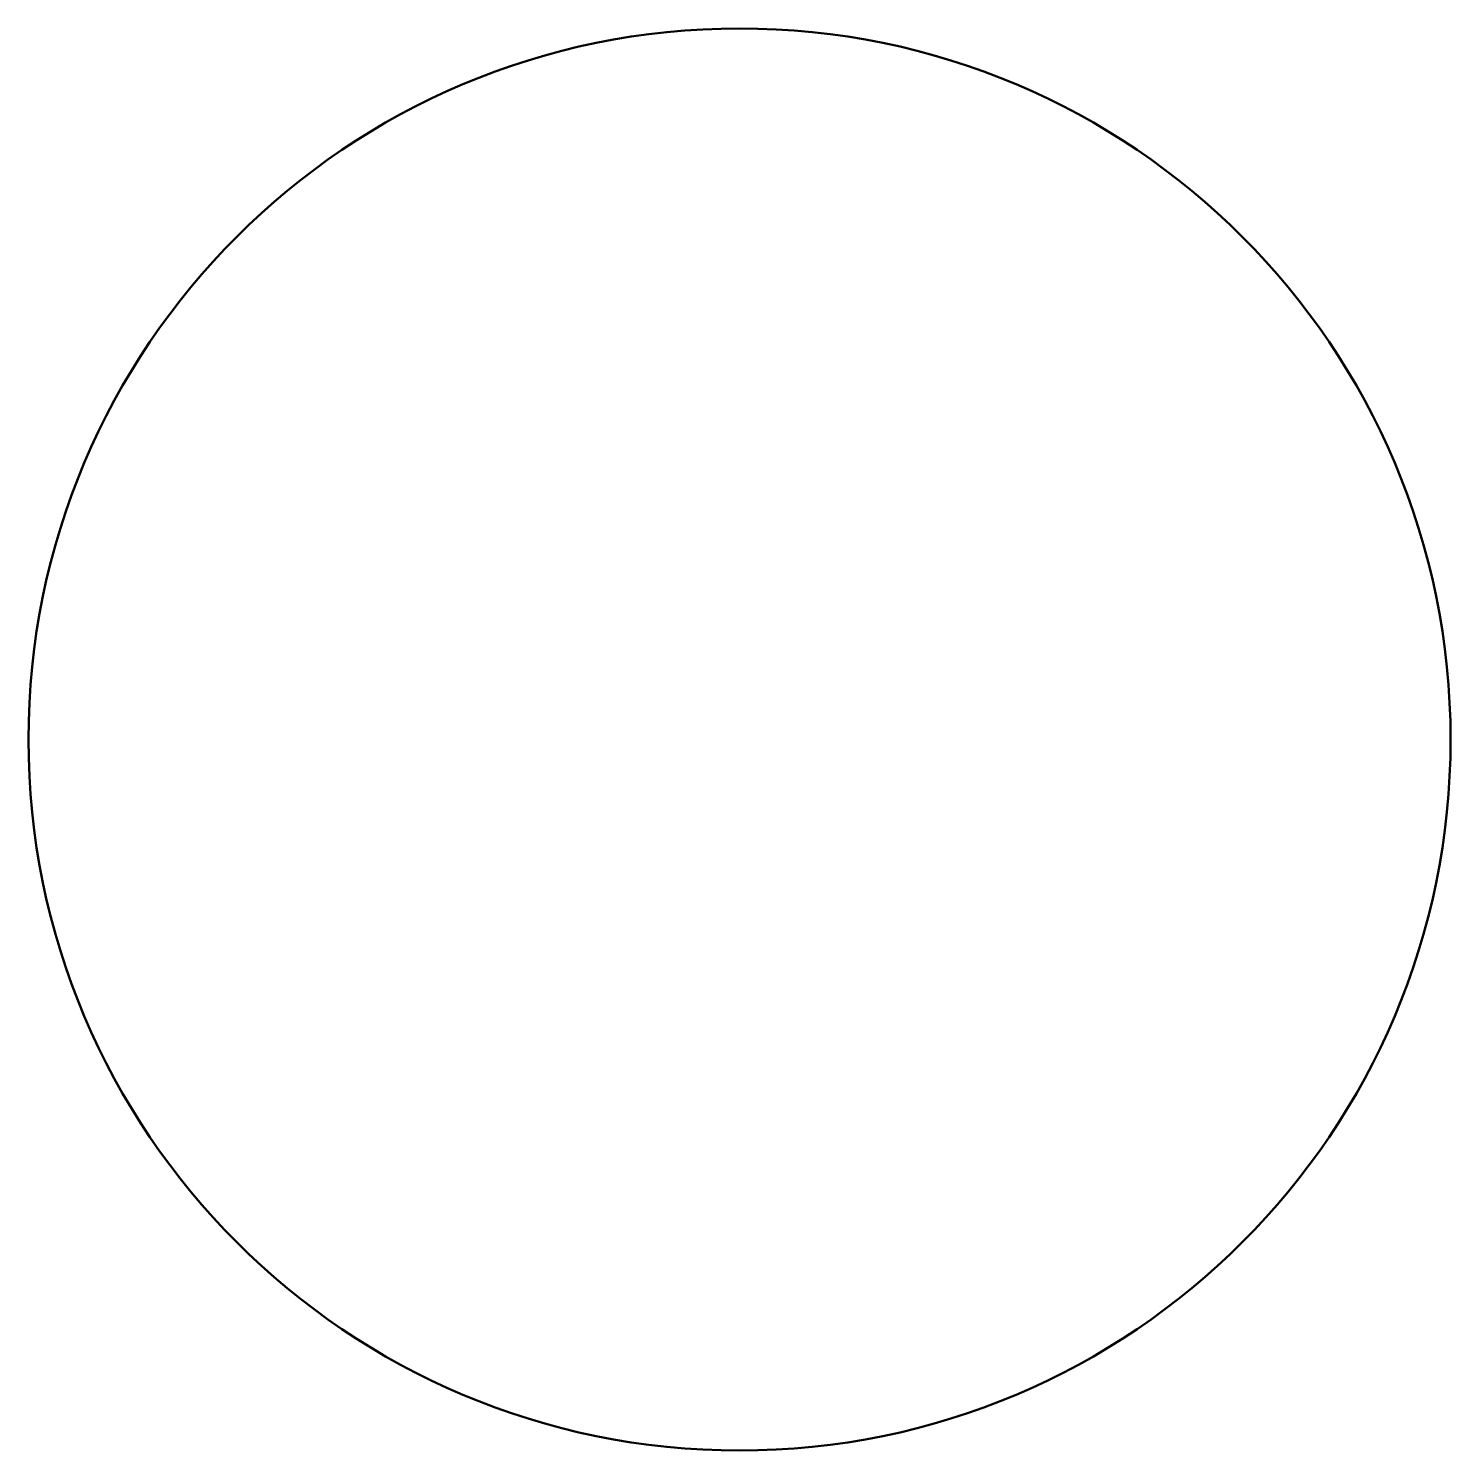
# Model space of a CAD drawing. Header units: millimetres. Extents: x 2970.44 to 2976.44, y 1581.01 to 1587.01.
import ezdxf

# ---------------------------------------------------------------- set-up
doc = ezdxf.new("R2010")
doc.units = ezdxf.units.MM
doc.layers.add('UIP Modificadas', color=190, linetype='Continuous', lineweight=50)

msp = doc.modelspace()

# ---------------------------------------------------------------- linework, layer by layer
at = {"layer": 'UIP Modificadas'}
msp.add_circle((2973.4378, 1584.0057), 3, dxfattribs=at)

doc.saveas('drawing.dxf')
